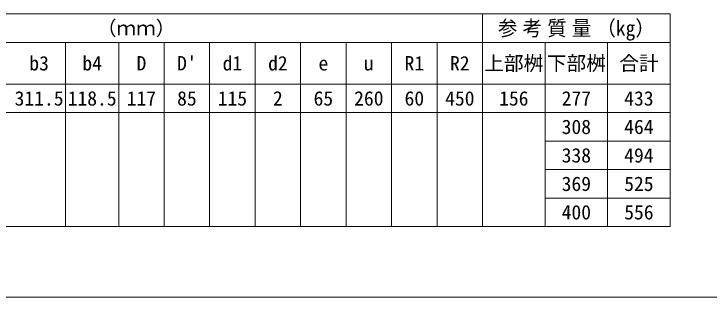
# Model space of a CAD drawing. Units: millimetres at full size; details may follow other scales. Extents: x -36174 to -11409, y 24892 to 47415.
# Drawn here: x -30964 to -29129, y 40098 to 40844 of the extents above; entities that cross this region are included whole.
import ezdxf
from ezdxf.enums import TextEntityAlignment as Align

# ---------------------------------------------------------------- set-up
doc = ezdxf.new("R2010")
doc.units = ezdxf.units.MM
doc.header["$LTSCALE"] = 30
for name, color, linetype, lineweight in [('DEFPOINTS_3', 8, 'Continuous', 0), ('寸法線', 7, 'Continuous', 9), ('枠', 5, 'Continuous', 5)]:
    doc.layers.add(name, color=color, linetype=linetype, lineweight=lineweight)
doc.styles.add('ＭＳ ゴシック', font='')
doc.styles.add('ＭＳ Ｐゴシック', font='')
doc.styles.get('ＭＳ ゴシック').set_extended_font_data('MS Gothic')
doc.styles.get('ＭＳ Ｐゴシック').set_extended_font_data('MS PGothic')

msp = doc.modelspace()

# ---------------------------------------------------------------- linework, layer by layer
at = {"layer": 'DEFPOINTS_3'}
msp.add_line((-31477.13, 40584.32), (-29562.13, 40584.32), dxfattribs=at)
at = {"layer": '寸法線', "lineweight": 13}
for p, q in [((-32612.13, 40844.32), (-29232.13, 40844.32)), ((-29727.13, 40844.32), (-29727.13, 40659.32)), ((-29232.13, 40844.32), (-29232.13, 40659.32)), ((-32227.13, 40769.32), (-29232.13, 40769.32)), ((-30827.13, 40769.32), (-30827.13, 40659.32)), ((-30687.13, 40769.32), (-30687.13, 40659.32)), ((-30567.13, 40769.32), (-30567.13, 40659.32)), ((-30447.13, 40769.32), (-30447.13, 40659.32)), ((-30327.13, 40769.32), (-30327.13, 40659.32)), ((-30207.13, 40769.32), (-30207.13, 40659.32)), ((-30087.13, 40769.32), (-30087.13, 40659.32)), ((-29967.13, 40769.32), (-29967.13, 40659.32)), ((-29847.13, 40769.32), (-29847.13, 40659.32)), ((-29562.13, 40769.32), (-29562.13, 40659.32)), ((-29397.13, 40769.32), (-29397.13, 40659.32)), ((-31987.13, 40659.32), (-29232.13, 40659.32)), ((-30827.13, 40659.32), (-30827.13, 40284.32)), ((-30687.13, 40659.32), (-30687.13, 40284.32)), ((-30567.13, 40659.32), (-30567.13, 40284.32)), ((-30447.13, 40659.32), (-30447.13, 40284.32)), ((-30327.13, 40659.32), (-30327.13, 40284.32)), ((-30207.13, 40659.32), (-30207.13, 40284.32)), ((-30087.13, 40659.32), (-30087.13, 40284.32)), ((-29967.13, 40659.32), (-29967.13, 40284.32)), ((-29847.13, 40659.32), (-29847.13, 40284.32)), ((-29727.13, 40659.32), (-29727.13, 40284.32)), ((-29562.13, 40659.32), (-29562.13, 40284.32)), ((-29397.13, 40659.32), (-29397.13, 40284.32)), ((-29232.13, 40659.32), (-29232.13, 40284.32)), ((-29562.13, 40584.32), (-29232.13, 40584.32)), ((-29562.13, 40509.32), (-29232.13, 40509.32)), ((-29562.13, 40434.32), (-29232.13, 40434.32)), ((-29562.13, 40359.32), (-29232.13, 40359.32)), ((-31477.13, 40284.32), (-29727.13, 40284.32)), ((-29727.13, 40284.32), (-29232.13, 40284.32))]:
    msp.add_line(p, q, dxfattribs=at)
at = {"layer": '枠', "lineweight": 20}
msp.add_line((-32782.47, 40098.36), (-27182.47, 40098.36), dxfattribs=at)

# ---------------------------------------------------------------- texts
at = {"layer": '寸法線', "style": 'ＭＳ ゴシック'}
for s, p in [('寸          法            （ｍｍ）', (-30977.13, 40806.82)), ('上部桝', (-29644.63, 40714.32)), ('下部桝', (-29479.63, 40714.32)), ('合計', (-29314.63, 40714.32)), ('b3', (-30897.13, 40714.32)), ('b4', (-30757.13, 40714.32)), ('D', (-30627.13, 40714.32)), ("D'", (-30507.13, 40714.32)), ('d1', (-30387.13, 40714.32)), ('d2', (-30267.13, 40714.32)), ('e', (-30147.13, 40714.32)), ('u', (-30027.13, 40714.32)), ('R1', (-29907.13, 40714.32)), ('R2', (-29787.13, 40714.32)), ('311.5', (-30897.13, 40621.82)), ('118.5', (-30757.13, 40621.82)), ('117', (-30627.13, 40621.82)), ('85', (-30507.13, 40621.82)), ('115', (-30387.13, 40621.82)), ('2', (-30267.13, 40621.82)), ('65', (-30147.13, 40621.82)), ('260', (-30027.13, 40621.82)), ('60', (-29907.13, 40621.82)), ('450', (-29787.13, 40621.82)), ('156', (-29644.63, 40621.82)), ('277', (-29479.63, 40621.82)), ('433', (-29314.63, 40621.82)), ('308', (-29479.63, 40546.82)), ('464', (-29314.63, 40546.82)), ('338', (-29479.63, 40471.82)), ('494', (-29314.63, 40471.82)), ('369', (-29479.63, 40396.82)), ('525', (-29314.63, 40396.82)), ('400', (-29479.63, 40321.82)), ('556', (-29314.63, 40321.82))]:
    msp.add_text(s, height=37.98, dxfattribs=at).set_placement(p, align=Align.MIDDLE_CENTER)
at = {"layer": '寸法線', "style": 'ＭＳ Ｐゴシック', "width": 0.95}
msp.add_text('参 考 質 量 （㎏）', height=39.59, dxfattribs=at).set_placement((-29479.63, 40806.82), align=Align.MIDDLE_CENTER)

doc.saveas('drawing.dxf')
